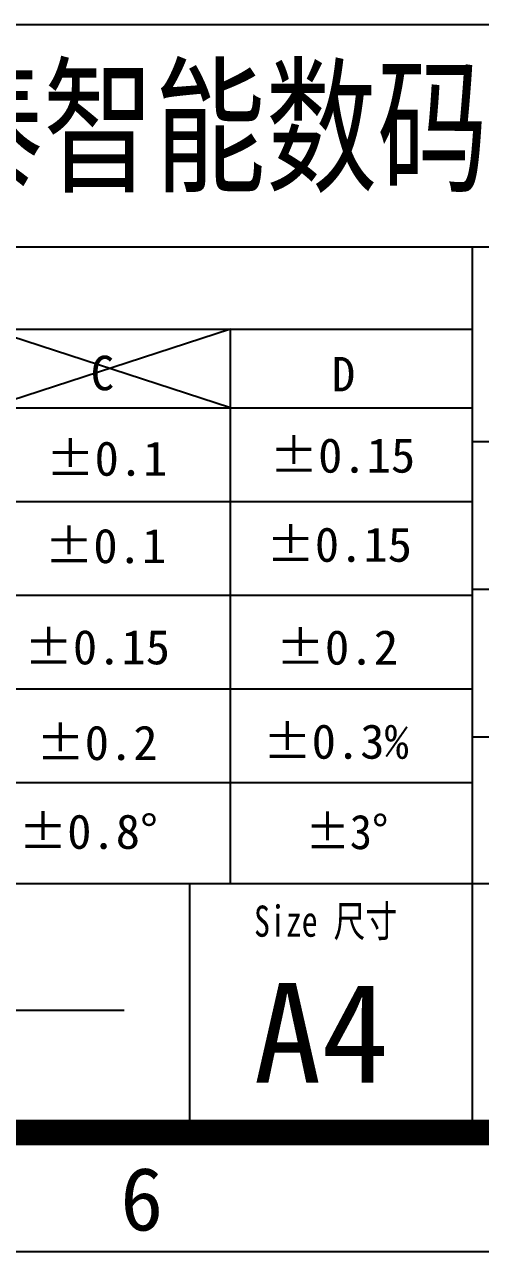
# Model space of a CAD drawing. Extents: x 358 to 466, y 264 to 340.
# Drawn here: x 429.54 to 436.58, y 263.83 to 282.79 of the extents above; entities that cross this region are included whole.
import ezdxf

# ---------------------------------------------------------------- set-up
doc = ezdxf.new("R2010")
doc.units = 0
doc.header["$LTSCALE"] = 23.1
doc.header["$MEASUREMENT"] = 0
doc.layers.get('0').update_dxf_attribs({"linetype": 'CONTINUOUS'})
doc.layers.add('3_SOLID_GEOM', color=7, linetype='CONTINUOUS')
doc.layers.add('OUTLINE', color=7, linetype='CONTINUOUS')
doc.styles.get("Standard").update_dxf_attribs({"font": 'txt', "width": 0.8})
doc.styles.add('TEXTSTYLE_1', font='txt', dxfattribs={"width": 0.75})
doc.styles.add('TEXTSTYLE_2', font='txt')
doc.styles.add('宋体', font='txt', dxfattribs={"width": 0.75})

msp = doc.modelspace()

# ---------------------------------------------------------------- linework, layer by layer
at = {"linetype": 'Continuous'}
for p, q in [((421.511, 278.08), (436.453, 278.08)), ((417.219, 275.417), (436.453, 275.417)), ((417.219, 273.97), (436.453, 273.97)), ((417.219, 272.524), (436.453, 272.524)), ((417.219, 271.077), (436.453, 271.077))]:
    msp.add_line(p, q, dxfattribs=at)
for p, q in [((432.717, 276.864), (428.982, 278.08)), ((432.717, 278.08), (428.982, 276.864)), ((421.511, 276.864), (436.453, 276.864))]:
    msp.add_line(p, q)
at = {"color": 0, "linetype": 'Continuous'}
msp.add_line((357.905, 263.833), (466.079, 263.831), dxfattribs=at)
at = {"layer": 'OUTLINE'}
for p, q in [((417.219, 282.787), (464.259, 282.787)), ((417.219, 279.353), (464.259, 279.353)), ((436.453, 265.6), (436.453, 279.353)), ((432.717, 269.516), (432.717, 278.08)), ((436.453, 276.345), (464.259, 276.345)), ((436.453, 274.062), (464.259, 274.062)), ((436.453, 271.78), (464.259, 271.78)), ((417.219, 269.516), (464.259, 269.516)), ((432.087, 265.67), (432.087, 269.516)), ((424.386, 267.561), (431.075, 267.561))]:
    msp.add_line(p, q, dxfattribs=at)
at = {"layer": 'OUTLINE', "const_width": 0.4}
msp.add_lwpolyline([(359.731, 337.582), (359.731, 265.67), (464.259, 265.67), (464.259, 337.582), (359.731, 337.582)], dxfattribs=at)

# ---------------------------------------------------------------- texts
at = {"linetype": 'Continuous', "style": 'TEXTSTYLE_1'}
for s, height, p in [('C', 0.533, (430.557, 277.137)), ('D', 0.533, (434.28, 277.119)), ('6', 0.976, (431.014, 264.155))]:
    msp.add_text(s, height=height, dxfattribs=at).set_placement(p)
at = {"linetype": 'Continuous', "style": 'TEXTSTYLE_2'}
for s, width, p in [('%%P0.1', 1.033333, (429.868, 275.816)), ('%%p0.15', 1.033333, (433.32, 275.864)), ('%%p0.15', 1.033333, (433.27, 274.487)), ('%%P0.1', 1.033333, (429.849, 274.466)), ('%%P0.15', 1.033333, (429.533, 272.902)), ('%%p0.2', 1.041667, (433.418, 272.898)), ('%%p0.3%', 1.033333, (433.221, 271.444)), ('%%P0.2', 1.033333, (429.716, 271.424)), ('%%P0.8%%D', 1.033333, (429.445, 270.052)), ('%%P3%%D', 0.944444, (433.874, 270.047))]:
    msp.add_text(s, height=0.5332, dxfattribs=dict(at, width=width)).set_placement(p)
at = {"layer": '3_SOLID_GEOM', "attachment_point": 1, "style": '宋体'}
for s, insert, char_height, width in [('{\\fSimSun|b0|i0|c134|p2;\\H1.12x;盛泰智能数码有限公司} ', (426.386, 282.054), 1.5, 22.21665), ('{\\C256;Size \\fSimSun|b0|i0|c134|p2;尺寸}', (433.081, 269.175), 0.48083, 2.68846)]:
    msp.add_mtext(s, dxfattribs=dict(at, insert=insert, char_height=char_height, width=width))
at = {"layer": 'OUTLINE'}
msp.add_text('A4', height=1.5387, dxfattribs=at).set_placement((433.073, 266.438))

doc.saveas('drawing.dxf')
